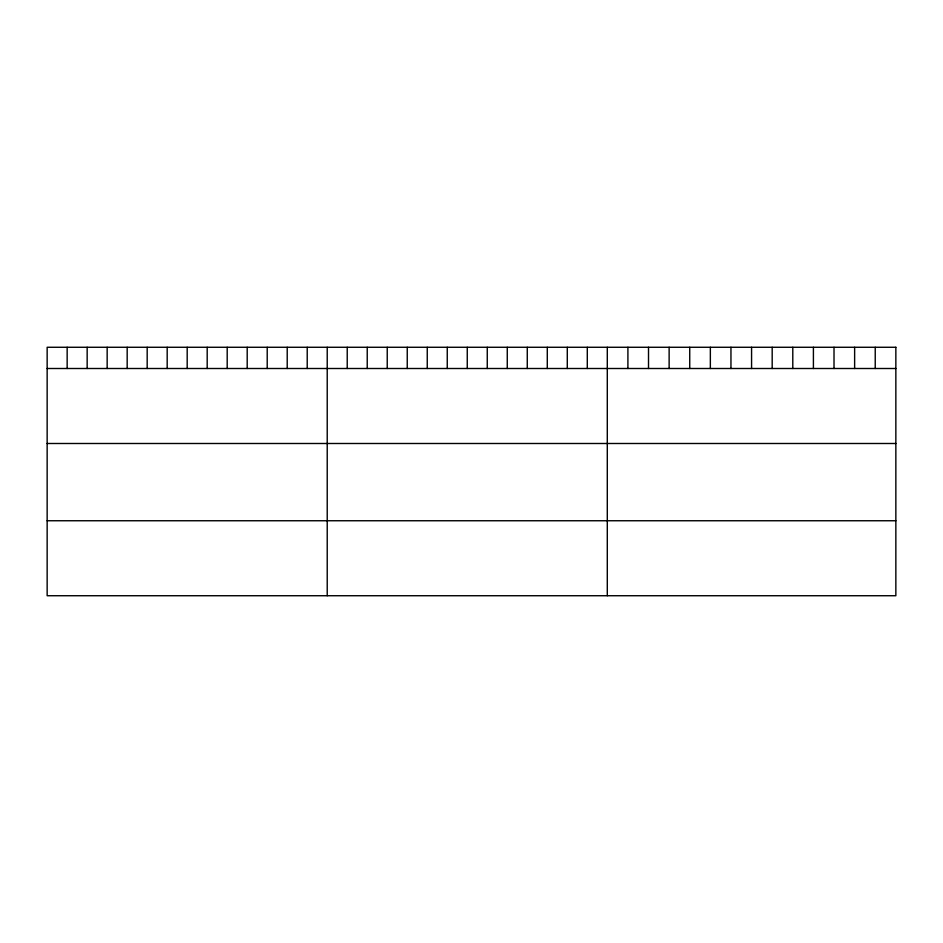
<?xml version="1.0" encoding="UTF-8"?>
<svg xmlns="http://www.w3.org/2000/svg" width="943" height="943" viewBox="0 0 943 943"><rect width="100%" height="100%" fill="white"/><g stroke="black" fill="none" stroke-linecap="round" stroke-linejoin="round"><path stroke-width="1.41" d="M47.15 368.501L895.85 368.501M47.15 443.493L895.85 443.493M47.15 520.748L895.85 520.748M875.234 347.272L875.234 368.501M854.629 347.272L854.629 368.501M834.013 347.272L834.013 368.501M813.408 347.272L813.408 368.501M792.792 347.272L792.792 368.501M772.187 347.272L772.187 368.501M751.571 347.272L751.571 368.501M730.955 347.272L730.955 368.501M710.35 347.272L710.35 368.501M689.734 347.272L689.734 368.501M669.129 347.272L669.129 368.501M648.513 347.272L648.513 368.501M627.908 347.272L627.908 368.501M607.292 347.272L607.292 595.728M587.289 347.272L587.289 368.501M567.285 347.272L567.285 368.501M547.282 347.272L547.282 368.501M527.267 347.272L527.267 368.501M507.263 347.272L507.263 368.501M487.26 347.272L487.26 368.501M467.256 347.272L467.256 368.501M447.253 347.272L447.253 368.501M427.25 347.272L427.25 368.501M407.246 347.272L407.246 368.501M387.231 347.272L387.231 368.501M367.228 347.272L367.228 368.501M347.224 347.272L347.224 368.501M327.221 347.272L327.221 595.728M307.218 347.272L307.218 368.501M287.214 347.272L287.214 368.501M267.211 347.272L267.211 368.501M247.196 347.272L247.196 368.501M227.192 347.272L227.192 368.501M207.189 347.272L207.189 368.501M187.186 347.272L187.186 368.501M167.182 347.272L167.182 368.501M147.179 347.272L147.179 368.501M127.175 347.272L127.175 368.501M107.16 347.272L107.16 368.501M87.157 347.272L87.157 368.501M67.153 347.272L67.153 368.501M895.85 347.272L47.15 347.272L47.15 595.728L895.85 595.728L895.85 347.272"/></g></svg>
